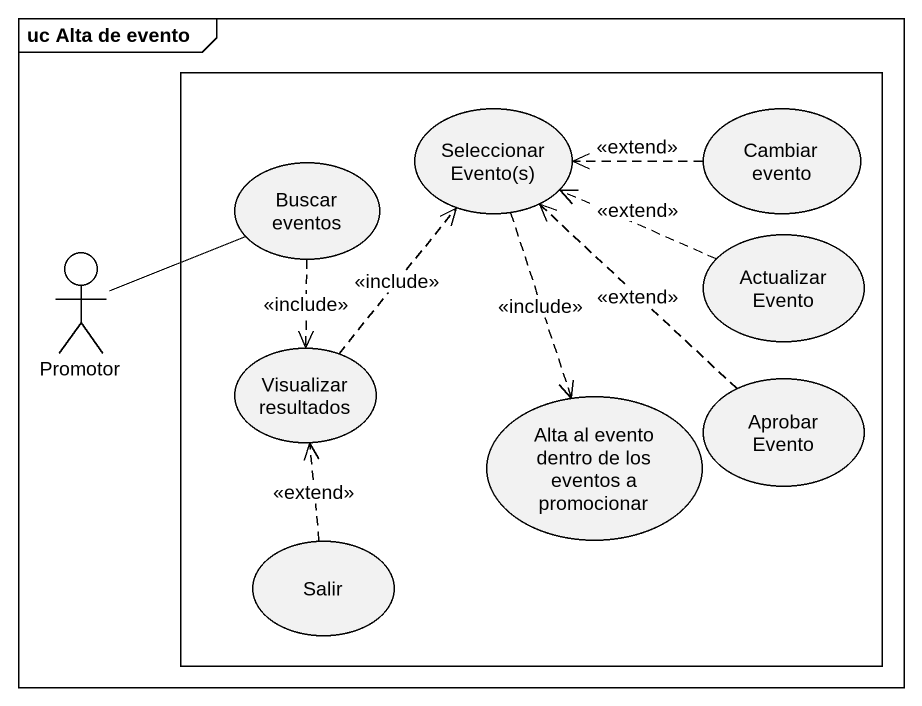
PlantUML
@startuml
mainframe uc Alta de evento
rectangle " " as rectangle1 {
  usecase "Seleccionar Evento(s)" as Seleccionar_Evento_s
  usecase "Cambiar evento" as Cambiar_evento
  usecase "Buscar eventos" as Buscar_eventos
  usecase "Actualizar Evento" as Actualizar_Evento
  usecase "Visualizar resultados" as Visualizar_resultados
  usecase "Aprobar Evento" as Aprobar_Evento
  usecase "Alta al evento dentro de los eventos a promocionar" as Alta_al_evento_dentro_de
  usecase Salir
}
actor Promotor
Seleccionar_Evento_s ..> Alta_al_evento_dentro_de : <<include>>
Cambiar_evento .left.> Seleccionar_Evento_s : <<extend>>
Buscar_eventos ..> Visualizar_resultados : <<include>>
Promotor -right- Buscar_eventos
Actualizar_Evento .left.> Seleccionar_Evento_s : <<extend>>
Visualizar_resultados .up.> Seleccionar_Evento_s : <<include>>
Aprobar_Evento .up.> Seleccionar_Evento_s : <<extend>>
Salir .up.> Visualizar_resultados : <<extend>>
@enduml
